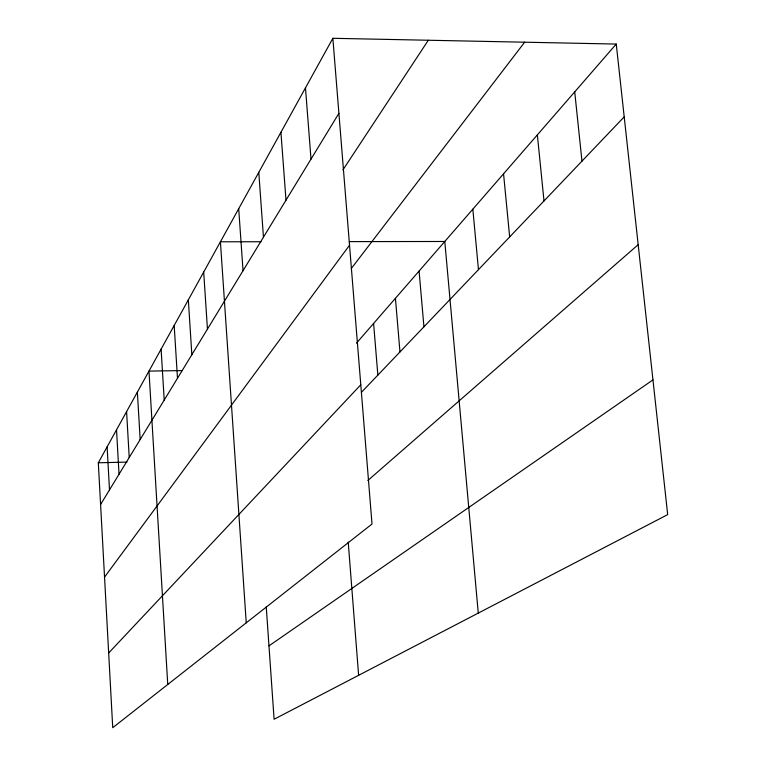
<?xml version="1.0" encoding="UTF-8"?>
<svg xmlns="http://www.w3.org/2000/svg" width="766" height="766" viewBox="0 0 766 766"><rect width="100%" height="100%" fill="white"/><g stroke="black" fill="none" stroke-linecap="round" stroke-linejoin="round"><path stroke-width="1.15" d="M332.856 38.3L372.008 524.03L112.736 727.7L98.316 462.788L332.856 38.3L616.247 44.064L667.684 514.618L274.094 719.264L266.242 606.806M100.585 504.507L338.898 113.339M342.948 169.87L428.318 40.244M104.54 577.104L349.535 245.216M351.23 268.607L524.653 42.207M356.496 343.13L616.247 44.064M108.667 652.986L360.786 384.791M361.485 392.278L624.204 116.863M367.852 480.502L638.183 244.689M268.971 645.862L652.958 379.879M98.316 462.788L126.993 462.09M182.404 370.591L148.977 371.089L167.754 684.478M261.015 241.74L220.416 241.797L246.24 622.825M349.286 241.616L444.787 241.481L478.271 613.106M574.72 91.882L581.968 161.138M537.359 134.902L543.994 200.951M503.559 173.815L509.658 236.943M472.833 209.185L478.463 269.642M419.079 271.078L423.943 326.804M395.428 298.309L399.967 351.929M373.597 323.444L377.858 375.12M348.214 542.089L358.622 675.315M305.481 87.841L311.006 159.136M280.93 132.279L285.996 200.175M258.784 172.36L263.456 237.182M238.705 208.706L243.033 270.704M203.689 272.074L207.442 329.112M188.331 299.87L191.845 354.706M174.179 325.483L177.492 378.28M161.099 349.152L164.221 400.063M137.373 392.087L140.159 439.55M126.581 411.62L129.224 457.503M116.528 429.822L119.027 474.231M107.116 446.846L109.5 489.867"/></g></svg>
